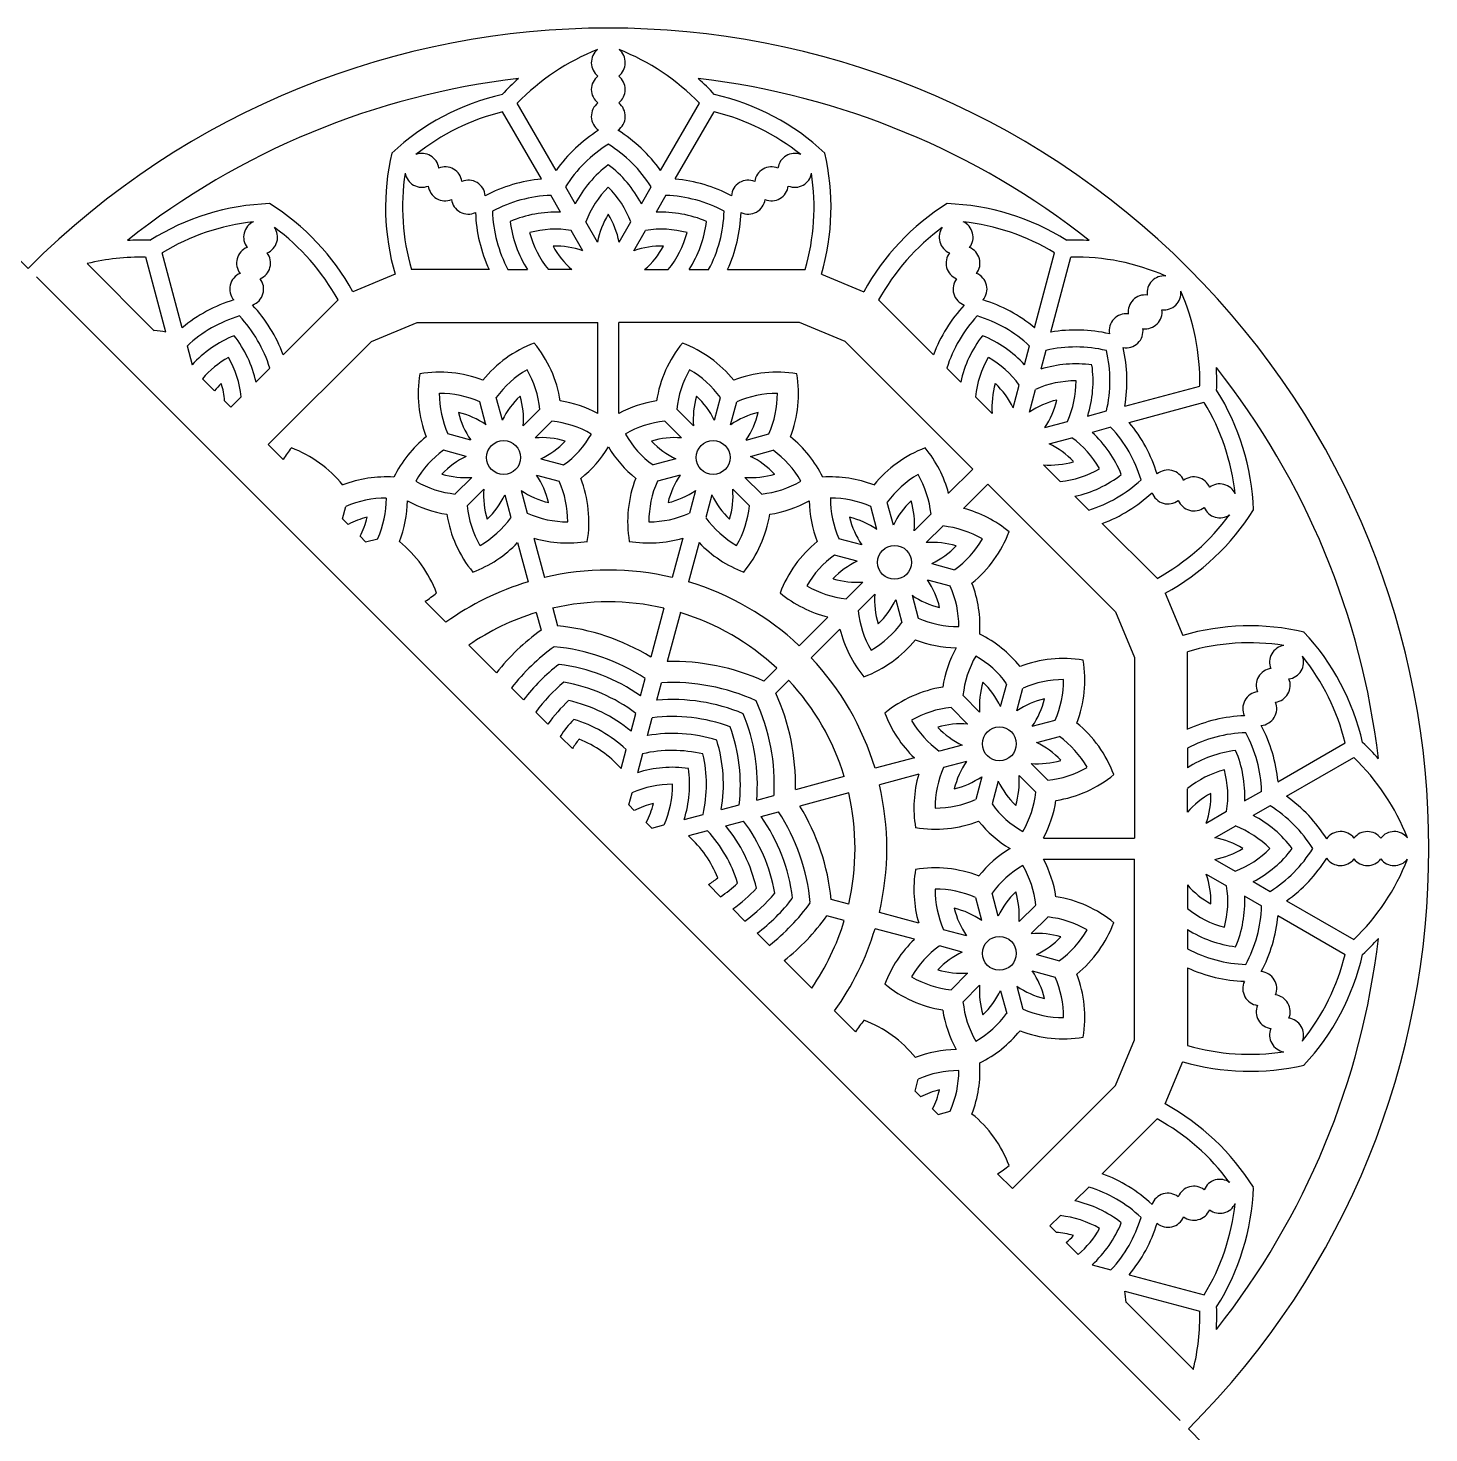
# Model space of a CAD drawing. Extents: x 11 to 259, y 11 to 258.
# Drawn here: x 134.7 to 258.5, y 134 to 258.1 of the extents above; entities that cross this region are included whole.
import ezdxf

# ---------------------------------------------------------------- set-up
doc = ezdxf.new("R2010")
doc.units = 0
doc.layers.get('0').update_dxf_attribs({"linetype": 'CONTINUOUS'})

msp = doc.modelspace()

# ---------------------------------------------------------------- linework, layer by layer
for p, q in [((181.38, 245.53), (177.95, 251.46)), ((190.62, 245.53), (194.05, 251.46)), ((180.09, 244.78), (176.66, 250.71)), ((191.92, 244.78), (195.35, 250.71)), ((181.79, 241.83), (180.92, 243.33)), ((182.22, 244.08), (183.08, 242.58)), ((188.92, 242.58), (189.79, 244.08)), ((191.09, 243.33), (190.22, 241.83)), ((185.05, 239.18), (184.01, 240.98)), ((186.96, 239.18), (188, 240.98)), ((183.75, 238.43), (182.71, 240.23)), ((188.26, 238.43), (189.3, 240.23)), ((139.97, 237.3), (145.89, 231.37)), ((146.9, 231.24), (145.13, 237.86)), ((148.35, 231.63), (146.57, 238.25)), ((223.66, 231.63), (225.43, 238.25)), ((225.1, 231.24), (226.88, 237.86)), ((135.47, 236.14), (236.54, 135.07)), ((167.17, 236.35), (163.44, 234.81)), ((175.46, 236.77), (168.61, 236.77)), ((177.13, 236.77), (178.87, 236.77)), ((182.79, 236.77), (180.71, 236.77)), ((189.21, 236.77), (191.29, 236.77)), ((193.14, 236.77), (194.87, 236.77)), ((196.54, 236.77), (203.4, 236.77)), ((204.83, 236.35), (208.57, 234.81)), ((157.27, 229.24), (162.12, 234.09)), ((214.73, 229.24), (209.88, 234.09)), ((165.07, 230.42), (169.12, 232.09)), ((169.12, 232.09), (185.07, 232.09)), ((185.07, 224.06), (185.07, 232.09)), ((186.94, 224.06), (186.94, 232.09)), ((202.89, 232.09), (186.94, 232.09)), ((206.93, 230.42), (202.89, 232.09)), ((148.78, 230.02), (149.23, 228.34)), ((165.07, 230.42), (155.96, 221.31)), ((206.93, 230.42), (218.21, 219.14)), ((222.78, 228.34), (223.22, 230.02)), ((224.67, 229.63), (224.22, 227.96)), ((154.87, 226.83), (156.09, 228.06)), ((215.91, 228.06), (217.14, 226.83)), ((150.15, 227.12), (151.21, 226.06)), ((221.76, 224.55), (222.3, 226.56)), ((223.21, 224.17), (223.75, 226.18)), ((231.64, 224.71), (238.26, 226.48)), ((152.09, 225.17), (152.65, 224.62)), ((152.65, 224.62), (153.56, 225.53)), ((175.19, 223.06), (174.65, 225.07)), ((176.64, 223.45), (176.1, 225.46)), ((195.37, 223.45), (195.91, 225.46)), ((196.81, 223.06), (197.35, 225.07)), ((219.91, 224.06), (218.44, 225.53)), ((232.03, 223.26), (238.65, 225.04)), ((178.49, 222.96), (179.96, 224.43)), ((193.52, 222.96), (192.05, 224.43)), ((228.35, 223.83), (230.03, 224.28)), ((173.84, 221.71), (171.83, 222.25)), ((179.55, 221.9), (181.02, 223.37)), ((192.46, 221.9), (190.99, 223.37)), ((198.17, 221.71), (200.18, 222.25)), ((224.56, 222.81), (226.57, 223.35)), ((230.41, 222.83), (228.74, 222.38)), ((155.96, 221.31), (157.26, 220)), ((224.95, 221.37), (226.96, 221.9)), ((173.45, 220.26), (171.44, 220.8)), ((180.04, 220.05), (182.05, 219.51)), ((191.96, 220.05), (189.95, 219.51)), ((198.56, 220.26), (200.57, 220.8)), ((179.65, 218.6), (181.66, 218.06)), ((192.35, 218.6), (190.34, 218.06)), ((216.07, 217), (218.21, 219.14)), ((224.45, 219.52), (225.93, 218.04)), ((173.94, 218.41), (172.47, 216.94)), ((175, 217.36), (173.53, 215.88)), ((178.3, 217.25), (178.84, 215.24)), ((193.71, 217.25), (193.17, 215.24)), ((197, 217.36), (198.47, 215.88)), ((198.06, 218.41), (199.53, 216.94)), ((217.39, 215.67), (219.53, 217.82)), ((230.81, 206.54), (219.53, 217.82)), ((176.85, 216.86), (177.39, 214.85)), ((195.15, 216.86), (194.61, 214.85)), ((211.19, 214.19), (210.65, 216.2)), ((227.23, 216.74), (228.45, 215.52)), ((162.52, 214.75), (162.8, 215.82)), ((162.52, 214.75), (163.01, 214.25)), ((209.74, 213.81), (209.2, 215.82)), ((213.04, 213.7), (214.51, 215.17)), ((214.09, 212.64), (215.57, 214.11)), ((229.63, 214.34), (234.48, 209.49)), ((164.07, 213.2), (164.56, 212.71)), ((164.56, 212.71), (165.63, 212.99)), ((177.98, 212.64), (178.91, 209.17)), ((179.43, 213.03), (180.36, 209.56)), ((192.58, 213.03), (191.65, 209.56)), ((194.02, 212.64), (193.09, 209.17)), ((208.39, 212.45), (206.38, 212.99)), ((208, 211.01), (205.99, 211.54)), ((214.59, 210.79), (216.6, 210.25)), ((208.49, 209.16), (207.02, 207.69)), ((214.2, 209.34), (216.21, 208.81)), ((169.81, 207.45), (171.66, 205.61)), ((209.55, 208.1), (208.08, 206.63)), ((211.4, 207.6), (211.94, 205.59)), ((212.85, 207.99), (213.39, 205.98)), ((235.2, 208.17), (236.75, 204.44)), ((179.64, 206.46), (180.06, 204.9)), ((181.09, 206.85), (181.5, 205.29)), ((190.92, 206.85), (189.76, 202.53)), ((192.37, 206.46), (191.21, 202.14)), ((205.41, 206.07), (202.87, 203.53)), ((230.81, 206.54), (232.49, 202.49)), ((206.47, 205.01), (203.93, 202.47)), ((173.68, 203.59), (176.12, 201.15)), ((232.49, 202.49), (232.49, 186.54)), ((237.17, 196.14), (237.17, 203)), ((200.88, 201.54), (199.74, 200.4)), ((188.84, 199.1), (189.25, 200.63)), ((190.29, 198.72), (190.7, 200.25)), ((201.94, 200.48), (200.8, 199.35)), ((220.66, 198.16), (221.2, 200.17)), ((177.45, 199.81), (178.52, 198.74)), ((218.81, 197.66), (217.34, 199.14)), ((222.11, 197.77), (222.64, 199.78)), ((179.59, 197.67), (180.67, 196.6)), ((188.01, 195.98), (188.43, 197.55)), ((217.75, 196.61), (216.28, 198.08)), ((189.45, 195.59), (189.88, 197.17)), ((223.46, 196.42), (225.47, 196.96)), ((181.74, 195.52), (182.83, 194.44)), ((223.85, 194.97), (225.86, 195.51)), ((245.17, 191.52), (251.11, 194.95)), ((187.13, 192.69), (187.57, 194.37)), ((189.02, 193.98), (188.57, 192.31)), ((217.26, 194.76), (215.25, 194.22)), ((237.17, 194.47), (237.17, 192.74)), ((245.92, 190.23), (251.86, 193.66)), ((213.04, 193.63), (209.57, 192.7)), ((217.64, 193.31), (215.63, 192.77)), ((223.35, 193.12), (224.82, 191.65)), ((206.85, 191.97), (202.53, 190.81)), ((213.43, 192.18), (209.96, 191.25)), ((219, 191.96), (218.46, 189.95)), ((220.44, 191.57), (219.91, 189.56)), ((222.29, 192.06), (223.76, 190.59)), ((187.81, 189.46), (188.1, 190.53)), ((199.11, 189.89), (200.64, 190.3)), ((207.24, 190.52), (202.92, 189.37)), ((237.17, 188.82), (237.17, 190.9)), ((242.22, 189.82), (243.73, 190.69)), ((187.81, 189.46), (188.3, 188.96)), ((195.99, 189.06), (197.56, 189.48)), ((199.5, 188.45), (201.03, 188.86)), ((238.83, 187.86), (240.63, 188.9)), ((244.47, 189.39), (242.97, 188.53)), ((189.36, 187.91), (189.85, 187.41)), ((189.85, 187.41), (190.92, 187.7)), ((192.7, 188.18), (194.37, 188.63)), ((196.38, 187.61), (197.95, 188.03)), ((239.58, 186.56), (241.38, 187.6)), ((194.76, 187.18), (193.09, 186.73)), ((224.46, 186.54), (232.49, 186.54)), ((224.46, 184.67), (232.49, 184.67)), ((232.49, 168.72), (232.49, 184.67)), ((239.58, 184.65), (241.38, 183.61)), ((238.83, 183.35), (240.63, 182.31)), ((242.97, 182.69), (244.47, 181.82)), ((194.84, 182.43), (195.92, 181.35)), ((219, 179.26), (218.46, 181.27)), ((220.44, 179.65), (219.91, 181.66)), ((237.17, 182.4), (237.17, 180.31)), ((243.73, 180.52), (242.22, 181.39)), ((196.99, 180.27), (198.07, 179.2)), ((207.24, 180.69), (205.69, 181.11)), ((222.29, 179.15), (223.76, 180.62)), ((245.92, 180.99), (251.86, 177.56)), ((206.85, 179.24), (205.3, 179.66)), ((213.43, 179.03), (209.96, 179.96)), ((223.35, 178.09), (224.82, 179.56)), ((245.17, 179.69), (251.11, 176.26)), ((199.14, 178.13), (200.21, 177.06)), ((213.04, 177.59), (209.57, 178.52)), ((217.64, 177.9), (215.63, 178.44)), ((237.17, 178.47), (237.17, 176.74)), ((217.26, 176.46), (215.25, 177)), ((201.54, 175.72), (203.98, 173.28)), ((223.85, 176.24), (225.86, 175.7)), ((237.17, 175.07), (237.17, 168.21)), ((217.75, 174.61), (216.28, 173.14)), ((223.46, 174.8), (225.47, 174.26)), ((218.81, 173.55), (217.34, 172.08)), ((220.66, 173.05), (221.2, 171.04)), ((222.11, 173.44), (222.64, 171.43)), ((206, 171.27), (207.85, 169.42)), ((230.81, 164.68), (232.49, 168.72)), ((235.2, 163.04), (236.75, 166.78)), ((213.1, 164.17), (213.39, 165.23)), ((213.1, 164.17), (213.6, 163.67)), ((230.81, 164.68), (221.7, 155.57)), ((214.65, 162.62), (215.14, 162.12)), ((215.14, 162.12), (216.21, 162.41)), ((229.63, 156.88), (234.48, 161.73)), ((220.4, 156.87), (221.7, 155.57)), ((228.45, 155.7), (227.23, 154.47)), ((225.01, 152.26), (225.93, 153.17)), ((225.01, 152.26), (225.57, 151.7)), ((226.45, 150.81), (227.52, 149.75)), ((228.74, 148.83), (230.41, 148.38)), ((232.03, 147.95), (238.65, 146.18)), ((231.64, 146.51), (238.26, 144.73)), ((231.77, 145.5), (237.69, 139.58))]:
    msp.add_line(p, q)
for centre in [(176.75, 220.16), (195.26, 220.16), (211.29, 210.9), (220.55, 194.86), (220.55, 176.35)]:
    msp.add_circle(centre, 1.5)
for centre, radius, start, end in [((83.47, 185.61), 72.5, 45, 225), ((186, 185.61), 72.5, 315, 135), ((192.19, 237.84), 19.7, 111.245, 136.2644), ((186, 255.05), 1.5, 129.4259, 232.3121), ((186, 255.05), 1.5, 307.6879, 50.5741), ((179.81, 237.84), 19.7, 43.7356, 68.755), ((186, 185.61), 68.5, 96.6594, 128.3406), ((192.19, 237.84), 21.2, 131.8025, 137.1941), ((186, 252.68), 1.5, 127.6879, 232.3121), ((186, 252.68), 1.5, 307.6879, 52.3121), ((179.81, 237.84), 21.2, 42.8059, 48.1975), ((186, 185.61), 68.5, 51.6594, 83.3406), ((181.34, 231.57), 21.2, 102.8059, 133.0294), ((190.67, 231.57), 21.2, 46.9706, 77.1941), ((186, 250.31), 1.5, 127.6879, 235.1369), ((186, 250.31), 1.5, 304.8631, 52.3121), ((181.34, 231.57), 19.7, 103.7356, 128.755), ((190.67, 231.57), 19.7, 51.245, 76.2644), ((192.19, 237.84), 13.26, 122.0857, 144.5888), ((179.81, 237.84), 13.26, 35.4112, 57.9143), ((187.52, 242.29), 21.2, 166.9706, 196.2644), ((169.53, 245.54), 1.5, 7.6879, 110.5741), ((192.19, 237.84), 11.76, 121.7382, 147.9752), ((179.81, 237.84), 11.76, 32.0248, 58.2618), ((202.48, 245.54), 1.5, 69.4259, 172.3121), ((184.48, 242.29), 21.2, 343.7356, 13.0294), ((171.58, 244.35), 1.5, 7.6879, 112.3121), ((192.19, 237.84), 10.27, 127.0706, 152.5163), ((179.81, 237.84), 10.27, 27.4837, 52.9294), ((200.42, 244.35), 1.5, 67.6879, 172.3121), ((187.52, 242.29), 19.7, 171.245, 196.2644), ((169.53, 245.54), 1.5, 189.4259, 292.3121), ((173.63, 243.17), 1.5, 4.8631, 112.3121), ((181.34, 231.57), 13.26, 95.4112, 117.9143), ((190.67, 231.57), 13.26, 62.0857, 84.5888), ((198.37, 243.17), 1.5, 67.6879, 175.1369), ((202.48, 245.54), 1.5, 247.6879, 350.5741), ((184.48, 242.29), 19.7, 343.7356, 8.755), ((171.58, 244.35), 1.5, 187.6879, 292.3121), ((181.34, 231.57), 11.76, 92.0248, 118.2618), ((192.19, 237.84), 8.77, 134.8933, 159.0043), ((179.81, 237.84), 8.77, 20.9957, 45.1067), ((190.67, 231.57), 11.76, 61.7382, 87.9752), ((200.42, 244.35), 1.5, 247.6879, 352.3121), ((156.8, 221.41), 21.2, 91.9706, 122.1941), ((144.85, 224.61), 21.2, 28.7356, 58.0294), ((173.63, 243.17), 1.5, 187.6879, 295.1369), ((198.37, 243.17), 1.5, 244.8631, 352.3121), ((227.16, 224.61), 21.2, 121.9706, 151.2644), ((215.21, 221.41), 21.2, 57.8059, 88.0294), ((156.8, 221.41), 19.7, 96.245, 121.2644), ((155.28, 239.63), 1.5, 114.4259, 217.3121), ((187.52, 242.29), 13.26, 182.0857, 204.5888), ((187.52, 242.29), 11.76, 181.7382, 207.9752), ((181.34, 231.57), 10.27, 87.4837, 112.9294), ((187.52, 242.29), 10.27, 187.0706, 212.5163), ((192.19, 237.84), 7.27, 148.3448, 169.382), ((179.81, 237.84), 7.27, 10.618, 31.6552), ((190.67, 231.57), 10.27, 67.0706, 92.5163), ((184.48, 242.29), 10.27, 327.4837, 352.9294), ((184.48, 242.29), 11.76, 332.0248, 358.2618), ((184.48, 242.29), 13.26, 335.4112, 357.9143), ((215.21, 221.41), 19.7, 58.7356, 83.755), ((216.73, 239.63), 1.5, 322.6879, 65.5741), ((155.28, 239.63), 1.5, 292.6879, 35.5741), ((144.85, 224.61), 19.7, 28.7356, 53.755), ((181.34, 231.57), 8.77, 80.9957, 105.1067), ((187.52, 242.29), 8.77, 194.8933, 219.0043), ((190.67, 231.57), 8.77, 74.8933, 99.0043), ((184.48, 242.29), 8.77, 320.9957, 345.1067), ((227.16, 224.61), 19.7, 126.245, 151.2644), ((216.73, 239.63), 1.5, 144.4259, 247.3121), ((144.69, 218.17), 21.2, 87.8059, 93.1975), ((154.66, 237.34), 1.5, 112.6879, 217.3121), ((187.52, 242.29), 7.27, 208.3448, 229.382), ((181.34, 231.57), 7.27, 70.618, 91.6552), ((190.67, 231.57), 7.27, 88.3448, 109.382), ((184.48, 242.29), 7.27, 310.618, 331.6552), ((217.34, 237.34), 1.5, 322.6879, 67.3121), ((227.31, 218.17), 21.2, 86.8025, 92.1941), ((144.69, 218.17), 19.7, 88.7356, 103.863), ((154.66, 237.34), 1.5, 292.6879, 37.3121), ((217.34, 237.34), 1.5, 142.6879, 247.3121), ((227.31, 218.17), 19.7, 66.245, 91.2644), ((154.05, 235.05), 1.5, 112.6879, 220.1369), ((154.05, 235.05), 1.5, 289.8631, 37.3121), ((217.96, 235.05), 1.5, 142.6879, 250.1369), ((217.96, 235.05), 1.5, 319.8631, 67.3121), ((235.1, 234.71), 1.5, 84.4259, 187.3121), ((235.1, 234.71), 1.5, 262.6879, 5.5741), ((218.56, 226.92), 19.7, 358.7356, 23.755), ((156.8, 221.41), 13.26, 107.0857, 129.5888), ((144.85, 224.61), 13.26, 20.4112, 42.9143), ((227.16, 224.61), 13.26, 137.0857, 159.5888), ((215.21, 221.41), 13.26, 50.4112, 72.9143), ((233.43, 233.03), 1.5, 82.6879, 187.3121), ((156.8, 221.41), 11.76, 106.7382, 132.9752), ((144.85, 224.61), 11.76, 17.0248, 43.2618), ((227.16, 224.61), 11.76, 136.7382, 162.9752), ((215.21, 221.41), 11.76, 47.0248, 73.2618), ((231.75, 231.36), 1.5, 82.6879, 190.1369), ((233.43, 233.03), 1.5, 262.6879, 7.3121), ((144.69, 218.17), 13.26, 80.4112, 84.8038), ((156.8, 221.41), 10.27, 112.0706, 137.5163), ((144.85, 224.61), 10.27, 12.4837, 37.9294), ((227.16, 224.61), 10.27, 142.0706, 167.5163), ((215.21, 221.41), 10.27, 42.4837, 67.9294), ((227.31, 218.17), 13.26, 77.0857, 99.5888), ((231.75, 231.36), 1.5, 259.8631, 7.3121), ((183.19, 220.31), 10.64, 110.562, 141.087), ((171.24, 223.51), 10.64, 8.913, 39.438), ((200.77, 223.51), 10.64, 140.562, 171.087), ((188.81, 220.31), 10.64, 38.913, 69.438), ((227.31, 218.17), 11.76, 76.7382, 102.9752), ((218.56, 226.92), 13.26, 350.4112, 12.9143), ((156.8, 221.41), 8.77, 119.8933, 139.3628), ((144.85, 224.61), 8.77, 5.9957, 30.1067), ((227.16, 224.61), 8.77, 149.8933, 174.0043), ((215.21, 221.41), 8.77, 35.9957, 60.1067), ((227.31, 218.17), 10.27, 82.0706, 107.5163), ((218.56, 226.92), 11.76, 347.0248, 13.2618), ((179.84, 225.82), 10.64, 170.562, 201.087), ((171.09, 217.06), 10.64, 68.913, 99.438), ((183.19, 220.31), 8.77, 119.8933, 144.0043), ((171.24, 223.51), 8.77, 5.9957, 30.1067), ((200.77, 223.51), 8.77, 149.8933, 174.0043), ((188.81, 220.31), 8.77, 35.9957, 60.1067), ((200.92, 217.06), 10.64, 80.562, 111.087), ((192.17, 225.82), 10.64, 338.913, 9.438), ((218.56, 226.92), 10.27, 342.4837, 7.9294), ((218.56, 226.92), 21.2, 357.8059, 3.1975), ((186, 185.61), 68.5, 6.6594, 38.3406), ((156.8, 221.41), 7.27, 133.3448, 140.2641), ((144.85, 224.61), 7.27, 4.4179, 16.6552), ((227.16, 224.61), 7.27, 163.3448, 184.382), ((215.21, 221.41), 7.27, 25.618, 46.6552), ((227.31, 218.17), 8.77, 89.8933, 114.0043), ((218.56, 226.92), 8.77, 335.9957, 0.1067), ((221.81, 214.81), 21.2, 1.9706, 32.1941), ((171.09, 217.06), 8.77, 65.9957, 90.1067), ((179.84, 225.82), 8.77, 179.8933, 204.0043), ((183.19, 220.31), 7.27, 133.3448, 154.382), ((171.24, 223.51), 7.27, 355.618, 16.6552), ((180.1, 214.65), 10.64, 62.1835, 81.087), ((191.9, 214.65), 10.64, 98.913, 117.8165), ((200.77, 223.51), 7.27, 163.3448, 184.382), ((188.81, 220.31), 7.27, 25.618, 46.6552), ((200.92, 217.06), 8.77, 89.8933, 114.0043), ((192.17, 225.82), 8.77, 335.9957, 0.1067), ((227.31, 218.17), 7.27, 103.3448, 124.382), ((218.56, 226.92), 7.27, 325.618, 346.6552), ((221.81, 214.81), 19.7, 6.245, 31.2644), ((179.84, 225.82), 7.27, 193.3448, 214.382), ((171.09, 217.06), 7.27, 55.618, 76.6552), ((200.92, 217.06), 7.27, 103.3448, 124.382), ((192.17, 225.82), 7.27, 325.618, 346.6552), ((180.1, 214.65), 8.77, 59.8933, 84.0043), ((176.9, 226.6), 8.77, 305.9957, 330.1067), ((191.9, 214.65), 8.77, 95.9957, 120.1067), ((195.11, 226.6), 8.77, 209.8933, 234.0043), ((221.81, 214.81), 10.27, 22.0706, 47.5163), ((221.81, 214.81), 11.76, 16.7382, 42.9752), ((221.81, 214.81), 13.26, 17.0857, 39.5888), ((166.22, 214.25), 10.64, 140.562, 147.3029), ((154.26, 211.05), 10.64, 38.913, 69.438), ((176.59, 213.71), 10.64, 128.913, 153.6854), ((180.1, 214.65), 7.27, 73.3448, 94.382), ((176.9, 226.6), 7.27, 295.618, 316.6552), ((176.9, 226.6), 10.64, 308.913, 328.8352), ((195.11, 226.6), 10.64, 211.1648, 231.087), ((191.9, 214.65), 7.27, 85.618, 106.6552), ((195.11, 226.6), 7.27, 223.3448, 244.382), ((195.41, 213.71), 10.64, 26.3146, 51.087), ((217.74, 211.05), 10.64, 110.562, 141.087), ((205.79, 214.25), 10.64, 14.9324, 39.438), ((221.81, 214.81), 7.27, 43.3448, 64.382), ((221.81, 214.81), 8.77, 29.8933, 54.0043), ((176.59, 213.71), 8.77, 125.9957, 150.1067), ((176.59, 213.71), 7.27, 115.618, 136.6552), ((195.41, 213.71), 7.27, 43.3448, 64.382), ((195.41, 213.71), 8.77, 29.8933, 54.0043), ((225.01, 226.76), 7.27, 265.618, 286.6552), ((173.39, 225.66), 7.27, 253.3448, 274.382), ((173.65, 214.5), 7.27, 13.3448, 34.382), ((198.35, 214.5), 7.27, 145.618, 166.6552), ((198.62, 225.66), 7.27, 265.618, 286.6552), ((217.74, 211.05), 8.77, 119.8933, 144.0043), ((205.79, 214.25), 8.77, 5.9957, 30.1067), ((225.01, 226.76), 8.77, 275.9957, 300.1067), ((225.01, 226.76), 10.27, 282.4837, 307.9294), ((235.45, 217.56), 1.5, 22.6879, 130.1369), ((166.37, 207.81), 10.64, 86.3146, 111.087), ((173.39, 225.66), 8.77, 239.8933, 264.0043), ((182.25, 216.8), 7.27, 175.618, 196.6552), ((182.41, 223.25), 7.27, 235.618, 256.6552), ((173.65, 214.5), 8.77, 359.8933, 24.0043), ((173.65, 214.5), 10.64, 350.562, 21.087), ((198.35, 214.5), 10.64, 158.913, 189.438), ((198.35, 214.5), 8.77, 155.9957, 180.1067), ((189.6, 223.25), 7.27, 283.3448, 304.382), ((189.75, 216.8), 7.27, 343.3448, 4.382), ((198.62, 225.66), 8.77, 275.9957, 300.1067), ((205.63, 207.81), 10.64, 68.913, 93.6854), ((225.01, 226.76), 11.76, 287.0248, 313.2618), ((237.74, 216.95), 1.5, 22.6879, 127.3121), ((240.03, 216.33), 1.5, 24.4259, 127.3121), ((166.37, 207.81), 8.77, 89.8933, 114.0043), ((157.62, 216.56), 8.77, 335.9957, 0.1067), ((157.62, 216.56), 10.64, 338.913, 358.8352), ((173.39, 225.66), 10.64, 241.1648, 261.087), ((170.3, 220), 7.27, 313.3448, 334.382), ((201.71, 220), 7.27, 205.618, 226.6552), ((198.62, 225.66), 10.64, 278.913, 298.8352), ((214.39, 216.56), 10.64, 181.1648, 201.087), ((214.39, 216.56), 8.77, 179.8933, 204.0043), ((205.63, 207.81), 8.77, 65.9957, 90.1067), ((217.74, 211.05), 7.27, 133.3448, 154.382), ((205.79, 214.25), 7.27, 355.618, 16.6552), ((225.01, 226.76), 13.26, 290.4112, 312.9143), ((235.45, 217.56), 1.5, 199.8631, 307.3121), ((237.74, 216.95), 1.5, 202.6879, 307.3121), ((166.37, 207.81), 7.27, 103.3448, 117.5188), ((157.62, 216.56), 7.27, 332.4812, 346.6552), ((182.25, 216.8), 10.64, 188.913, 219.438), ((182.25, 216.8), 8.77, 185.9957, 210.1067), ((170.3, 220), 8.77, 299.8933, 324.0043), ((182.41, 223.25), 8.77, 245.9957, 270.1067), ((189.6, 223.25), 8.77, 269.8933, 294.0043), ((201.71, 220), 8.77, 215.9957, 240.1067), ((189.75, 216.8), 8.77, 329.8933, 354.0043), ((189.75, 216.8), 10.64, 320.562, 351.087), ((214.39, 216.56), 7.27, 193.3448, 214.382), ((205.63, 207.81), 7.27, 55.618, 76.6552), ((214.65, 205.39), 10.64, 50.562, 75.0676), ((225.01, 226.76), 19.7, 298.7356, 323.755), ((225.01, 226.76), 21.2, 298.7356, 328.0294), ((240.03, 216.33), 1.5, 202.6879, 305.5741), ((214.65, 205.39), 8.77, 59.8933, 84.0043), ((211.45, 217.35), 10.64, 308.913, 339.438), ((160.86, 204.45), 10.64, 20.562, 51.087), ((170.3, 220), 10.64, 290.562, 316.2397), ((182.41, 223.25), 10.64, 253.7603, 279.438), ((189.6, 223.25), 10.64, 260.562, 286.2397), ((201.71, 220), 10.64, 223.7603, 249.438), ((211.14, 204.45), 10.64, 128.913, 159.438), ((214.65, 205.39), 7.27, 73.3448, 94.382), ((211.45, 217.35), 7.27, 295.618, 316.6552), ((211.45, 217.35), 8.77, 305.9957, 330.1067), ((211.14, 204.45), 8.77, 125.9957, 150.1067), ((186, 185.61), 24.61, 76.7441, 103.2559), ((211.14, 204.45), 7.27, 115.618, 136.6552), ((186, 185.61), 24.61, 106.7441, 125.6457), ((186, 185.61), 24.61, 46.7441, 73.2559), ((207.94, 216.41), 8.77, 239.8933, 264.0043), ((207.94, 216.41), 7.27, 253.3448, 274.382), ((208.2, 205.24), 7.27, 13.3448, 34.382), ((208.2, 205.24), 8.77, 359.8933, 24.0043), ((208.2, 205.24), 10.64, 356.3146, 21.087), ((164.07, 216.41), 10.64, 302.6971, 309.438), ((186, 185.61), 21.8, 76.9689, 103.0311), ((207.94, 216.41), 10.64, 230.562, 256.2397), ((216.8, 207.54), 7.27, 175.618, 196.6552), ((204.85, 210.75), 7.27, 313.3448, 334.382), ((216.95, 213.99), 7.27, 235.618, 256.6552), ((186, 185.61), 21.8, 106.9689, 124.4275), ((186, 185.61), 21.8, 46.9689, 73.0311), ((216.8, 207.54), 8.77, 185.9957, 210.1067), ((191.51, 188.96), 19.63, 125.6972, 141.633), ((179.56, 185.76), 19.63, 58.6718, 84.3028), ((216.8, 207.54), 10.64, 193.7603, 219.438), ((204.85, 210.75), 8.77, 299.8933, 324.0043), ((216.95, 213.99), 8.77, 245.9957, 270.1067), ((242.69, 184.09), 21.2, 76.9706, 106.2644), ((204.85, 210.75), 10.64, 290.562, 321.087), ((216.95, 213.99), 10.64, 248.913, 268.8352), ((214.1, 195.02), 10.64, 38.913, 63.6854), ((242.69, 184.09), 19.7, 81.245, 106.2644), ((231.97, 190.27), 21.2, 12.8059, 43.0294), ((191.51, 188.96), 17.76, 125.3967, 142.3361), ((179.56, 185.76), 17.76, 56.8933, 84.6033), ((186, 185.61), 24.61, 16.7441, 43.2559), ((226.06, 198.22), 10.64, 151.1648, 171.087), ((226.06, 198.22), 8.77, 149.8933, 174.0043), ((214.1, 195.02), 8.77, 35.9957, 60.1067), ((226.21, 191.77), 10.64, 80.562, 111.087), ((245.93, 202.08), 1.5, 99.4259, 202.3121), ((245.93, 202.08), 1.5, 277.6879, 20.5741), ((231.97, 190.27), 19.7, 13.7356, 38.755), ((191.51, 188.96), 16.26, 127.3728, 143.0163), ((179.56, 185.76), 16.26, 55.1583, 82.6272), ((191.66, 182.52), 19.63, 65.6972, 91.3282), ((217.46, 200.52), 10.64, 338.913, 9.438), ((244.75, 200.03), 1.5, 97.6879, 202.3121), ((191.51, 188.96), 14.76, 129.788, 143.8361), ((179.56, 185.76), 14.76, 53.0454, 80.212), ((191.66, 182.52), 17.76, 65.3967, 93.1067), ((186, 185.61), 21.8, 16.9689, 43.0311), ((217.2, 189.36), 10.64, 98.913, 129.438), ((226.06, 198.22), 7.27, 163.3448, 184.382), ((214.1, 195.02), 7.27, 25.618, 46.6552), ((226.21, 191.77), 8.77, 89.8933, 114.0043), ((217.46, 200.52), 8.77, 335.9957, 0.1067), ((244.75, 200.03), 1.5, 277.6879, 22.3121), ((191.51, 188.96), 13.26, 132.8151, 144.8436), ((179.56, 185.76), 13.26, 50.4112, 77.1849), ((191.66, 182.52), 16.26, 67.3728, 94.8417), ((182.91, 191.27), 17.76, 356.8933, 24.6033), ((182.91, 191.27), 19.63, 358.6718, 24.3028), ((226.21, 191.77), 7.27, 103.3448, 124.382), ((217.46, 200.52), 7.27, 325.618, 346.6552), ((243.56, 197.98), 1.5, 97.6879, 205.1369), ((182.91, 191.27), 16.26, 355.1583, 22.6272), ((220.4, 201.31), 10.64, 200.562, 226.2397), ((217.2, 189.36), 8.77, 95.9957, 120.1067), ((243.56, 197.98), 1.5, 274.8631, 22.3121), ((191.51, 188.96), 11.76, 136.7382, 146.1122), ((179.56, 185.76), 11.76, 47.0248, 73.2618), ((191.66, 182.52), 14.76, 69.788, 96.9546), ((182.91, 191.27), 14.76, 353.0454, 20.212), ((220.4, 201.31), 8.77, 209.8933, 234.0043), ((217.2, 189.36), 7.27, 85.618, 106.6552), ((220.4, 201.31), 7.27, 223.3448, 244.382), ((220.7, 188.42), 10.64, 20.562, 51.087), ((242.69, 184.09), 13.26, 92.0857, 114.5888), ((231.97, 190.27), 13.26, 5.4112, 27.9143), ((191.51, 188.96), 10.27, 142.0706, 147.7592), ((179.56, 185.76), 10.27, 42.4837, 67.9294), ((191.66, 182.52), 13.26, 72.8151, 99.5888), ((182.91, 191.27), 13.26, 350.4112, 17.1849), ((220.7, 188.42), 7.27, 43.3448, 64.382), ((220.7, 188.42), 8.77, 29.8933, 54.0043), ((242.69, 184.09), 11.76, 91.7382, 117.9752), ((231.97, 190.27), 11.76, 2.0248, 28.2618), ((238.24, 179.42), 21.2, 41.8025, 47.1941), ((191.66, 182.52), 11.76, 76.7382, 102.9752), ((182.91, 191.27), 11.76, 347.0248, 13.2618), ((242.69, 184.09), 10.27, 97.0706, 122.5163), ((231.97, 190.27), 10.27, 357.4837, 22.9294), ((238.24, 179.42), 19.7, 21.245, 46.2644), ((191.66, 182.52), 10.27, 82.0706, 107.5163), ((182.91, 191.27), 10.27, 342.4837, 7.9294), ((223.64, 189.2), 8.77, 155.9957, 180.1067), ((223.64, 189.2), 7.27, 145.618, 166.6552), ((223.91, 200.37), 7.27, 265.618, 286.6552), ((223.91, 200.37), 8.77, 275.9957, 300.1067), ((242.69, 184.09), 8.77, 104.8933, 129.0043), ((231.97, 190.27), 8.77, 350.9957, 15.1067), ((191.66, 182.52), 8.77, 89.8933, 114.0043), ((182.91, 191.27), 8.77, 335.9957, 0.1067), ((186, 185.61), 24.61, 346.7441, 13.2559), ((223.64, 189.2), 10.64, 163.7603, 189.438), ((214.89, 197.96), 7.27, 283.3448, 304.382), ((227, 194.71), 7.27, 205.618, 226.6552), ((215.04, 191.51), 7.27, 343.3448, 4.382), ((223.91, 200.37), 10.64, 278.913, 309.438), ((186, 185.61), 21.8, 346.9689, 13.0311), ((214.89, 197.96), 8.77, 269.8933, 294.0043), ((215.04, 191.51), 8.77, 329.8933, 354.0043), ((242.69, 184.09), 7.27, 118.3448, 139.382), ((231.97, 190.27), 7.27, 340.618, 1.6552), ((238.24, 179.42), 13.26, 32.0857, 54.5888), ((191.66, 182.52), 7.27, 103.3448, 117.5188), ((182.91, 191.27), 7.27, 332.4812, 346.6552), ((186.16, 179.16), 17.76, 5.3967, 33.1067), ((186.16, 179.16), 19.63, 5.6972, 31.3282), ((227, 194.71), 8.77, 215.9957, 240.1067), ((215.04, 191.51), 10.64, 332.1835, 351.087), ((238.24, 179.42), 11.76, 31.7382, 57.9752), ((186.16, 179.16), 13.26, 12.8151, 39.5888), ((186.16, 179.16), 14.76, 9.788, 36.9546), ((186.16, 179.16), 16.26, 7.3728, 34.8417), ((214.89, 197.96), 10.64, 260.562, 291.087), ((227, 194.71), 10.64, 218.913, 238.8352), ((238.24, 179.42), 8.77, 44.8933, 69.0043), ((238.24, 179.42), 10.27, 37.0706, 62.5163), ((186.16, 179.16), 10.27, 22.0706, 47.5163), ((186.16, 179.16), 11.76, 16.7382, 42.9752), ((238.24, 179.42), 7.27, 58.3448, 79.382), ((250.7, 185.61), 1.5, 37.6879, 145.1369), ((253.07, 185.61), 1.5, 37.6879, 142.3121), ((255.44, 185.61), 1.5, 39.4259, 142.3121), ((227, 176.5), 10.64, 121.1648, 141.087), ((238.24, 191.8), 7.27, 280.618, 301.6552), ((238.24, 191.8), 8.77, 290.9957, 315.1067), ((238.24, 191.8), 10.27, 297.4837, 322.9294), ((238.24, 191.8), 11.76, 302.0248, 328.2618), ((223.64, 182.01), 10.64, 170.562, 196.2397), ((214.89, 173.26), 10.64, 68.913, 99.438), ((227, 176.5), 8.77, 119.8933, 144.0043), ((215.04, 179.71), 8.77, 5.9957, 30.1067), ((215.04, 179.71), 10.64, 8.913, 27.8165), ((238.24, 191.8), 13.26, 305.4112, 327.9143), ((250.7, 185.61), 1.5, 214.8631, 322.3121), ((238.24, 191.8), 19.7, 313.7356, 338.755), ((253.07, 185.61), 1.5, 217.6879, 322.3121), ((255.44, 185.61), 1.5, 217.6879, 320.5741), ((189.36, 191.11), 10.27, 302.2408, 307.9294), ((189.36, 191.11), 11.76, 303.8878, 313.2618), ((231.97, 180.94), 7.27, 358.3448, 19.382), ((189.36, 191.11), 13.26, 305.1564, 317.1849), ((189.36, 191.11), 14.76, 306.1639, 320.212), ((189.36, 191.11), 16.26, 306.9837, 322.6272), ((223.64, 182.01), 8.77, 179.8933, 204.0043), ((214.89, 173.26), 8.77, 65.9957, 90.1067), ((227, 176.5), 7.27, 133.3448, 154.382), ((215.04, 179.71), 7.27, 355.618, 16.6552), ((223.91, 170.84), 10.64, 50.562, 81.087), ((242.69, 187.13), 7.27, 220.618, 241.6552), ((231.97, 180.94), 8.77, 344.8933, 9.0043), ((231.97, 180.94), 10.27, 337.0706, 2.5163), ((189.36, 191.11), 17.76, 307.6639, 324.6033), ((223.64, 182.01), 7.27, 193.3448, 214.382), ((214.89, 173.26), 7.27, 55.618, 76.6552), ((242.69, 187.13), 8.77, 230.9957, 255.1067), ((231.97, 180.94), 11.76, 331.7382, 357.9752), ((189.36, 191.11), 19.63, 308.367, 324.3028), ((186, 185.61), 21.8, 325.5725, 343.0311), ((223.91, 170.84), 8.77, 59.8933, 84.0043), ((220.7, 182.8), 10.64, 308.913, 339.438), ((231.97, 180.94), 13.26, 332.0857, 354.5888), ((186, 185.61), 24.61, 324.3543, 343.2559), ((220.4, 169.9), 10.64, 133.7603, 159.438), ((223.91, 170.84), 7.27, 73.3448, 94.382), ((220.7, 182.8), 7.27, 295.618, 316.6552), ((220.7, 182.8), 8.77, 305.9957, 330.1067), ((242.69, 187.13), 10.27, 237.4837, 262.9294), ((186, 185.61), 68.5, 321.6594, 353.3406), ((238.24, 191.8), 21.2, 312.8059, 318.1975), ((220.4, 169.9), 8.77, 125.9957, 150.1067), ((220.4, 169.9), 7.27, 115.618, 136.6552), ((242.69, 187.13), 11.76, 242.0248, 268.2618), ((242.69, 187.13), 13.26, 245.4112, 267.9143), ((231.97, 180.94), 19.7, 321.245, 346.2644), ((231.97, 180.94), 21.2, 316.9706, 347.1941), ((217.2, 181.86), 8.77, 239.8933, 264.0043), ((217.2, 181.86), 7.27, 253.3448, 274.382), ((217.46, 170.69), 7.27, 13.3448, 34.382), ((217.46, 170.69), 8.77, 359.8933, 24.0043), ((217.46, 170.69), 10.64, 350.562, 21.087), ((243.56, 173.24), 1.5, 154.8631, 262.3121), ((243.56, 173.24), 1.5, 337.6879, 85.1369), ((217.2, 181.86), 10.64, 230.562, 261.087), ((226.06, 172.99), 7.27, 175.618, 196.6552), ((214.1, 176.2), 7.27, 313.3448, 334.382), ((226.21, 179.44), 7.27, 235.618, 256.6552), ((244.75, 171.19), 1.5, 337.6879, 82.3121), ((226.06, 172.99), 10.64, 188.913, 208.8352), ((226.06, 172.99), 8.77, 185.9957, 210.1067), ((226.21, 179.44), 8.77, 245.9957, 270.1067), ((244.75, 171.19), 1.5, 157.6879, 262.3121), ((216.8, 163.67), 10.64, 140.562, 147.3029), ((204.85, 160.47), 10.64, 38.913, 69.438), ((214.1, 176.2), 8.77, 299.8933, 324.0043), ((245.93, 169.13), 1.5, 339.4259, 82.3121), ((214.1, 176.2), 10.64, 296.3146, 321.087), ((226.21, 179.44), 10.64, 248.913, 279.438), ((245.93, 169.13), 1.5, 157.6879, 260.5741), ((216.95, 157.22), 10.64, 91.1648, 111.087), ((242.69, 187.13), 19.7, 253.7356, 278.755), ((208.2, 165.98), 10.64, 338.913, 3.6854), ((242.69, 187.13), 21.2, 253.7356, 283.0294), ((216.95, 157.22), 8.77, 89.8933, 114.0043), ((208.2, 165.98), 8.77, 335.9957, 0.1067), ((216.95, 157.22), 7.27, 103.3448, 117.5188), ((208.2, 165.98), 7.27, 332.4812, 346.6552), ((225.01, 144.45), 21.2, 31.9706, 61.2644), ((211.45, 153.87), 10.64, 20.562, 51.087), ((225.01, 144.45), 19.7, 36.245, 61.2644), ((214.65, 165.82), 10.64, 302.6971, 309.438), ((225.01, 144.45), 13.26, 47.0857, 69.5888), ((225.01, 144.45), 11.76, 46.7382, 72.9752), ((237.74, 154.27), 1.5, 52.6879, 157.3121), ((240.03, 154.88), 1.5, 54.4259, 157.3121), ((221.81, 156.4), 21.2, 327.8059, 358.0294), ((225.01, 144.45), 10.27, 52.0706, 77.5163), ((235.45, 153.65), 1.5, 52.6879, 160.1369), ((221.81, 156.4), 19.7, 328.7356, 353.755), ((240.03, 154.88), 1.5, 232.6879, 335.5741), ((225.01, 144.45), 8.77, 59.8933, 84.0043), ((221.81, 156.4), 11.76, 317.0248, 343.2618), ((235.45, 153.65), 1.5, 229.8631, 337.3121), ((237.74, 154.27), 1.5, 232.6879, 337.3121), ((225.01, 144.45), 7.27, 73.3448, 85.5821), ((221.81, 156.4), 8.77, 310.6372, 330.1067), ((221.81, 156.4), 10.27, 312.4837, 337.9294), ((221.81, 156.4), 13.26, 320.4112, 342.9143), ((221.81, 156.4), 7.27, 309.7359, 316.6552), ((218.56, 144.3), 13.26, 5.1962, 9.5888), ((218.56, 144.3), 19.7, 346.137, 1.2644), ((218.56, 144.3), 21.2, 356.8025, 2.1941), ((186, 83.08), 72.5, 225, 45)]:
    msp.add_arc(centre, radius, start, end)

doc.saveas('drawing.dxf')
